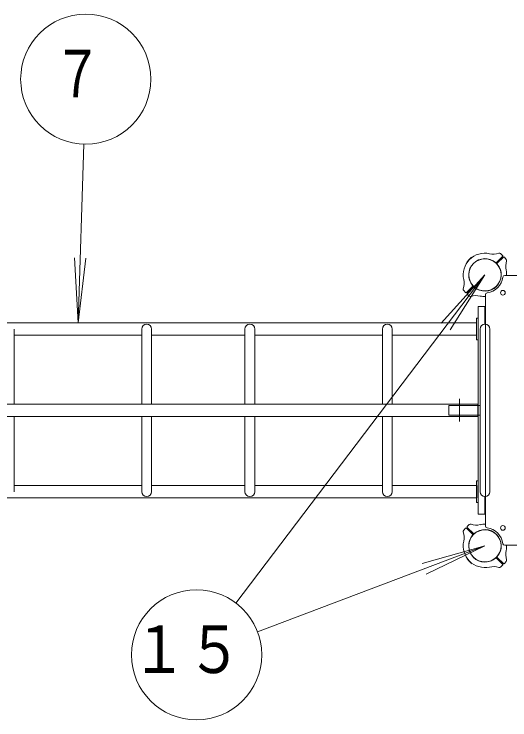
# Model space of a CAD drawing. Units: millimetres on the paper, scale 1:60. Extents: x 0 to 420, y -297 to 594.
# Drawn here: x 171.18 to 194.03, y 485.52 to 518.07 of the extents above; entities that cross this region are included whole.
import ezdxf
from ezdxf.enums import TextEntityAlignment as Align

# ---------------------------------------------------------------- set-up
doc = ezdxf.new("R2010")
doc.units = ezdxf.units.MM
doc.linetypes.add('USER2', pattern=[19.05, 12.7, -6.35])
doc.linetypes.add('USER3', pattern=[50.8, 31.75, -6.35, 6.35, -6.35])
doc.layers.add('LY_3', color=7, linetype='Continuous', lineweight=9)
doc.styles.add('ＭＳ ゴシック', font='')
doc.styles.get('ＭＳ ゴシック').set_extended_font_data('MS Gothic')

msp = doc.modelspace()

# ---------------------------------------------------------------- linework, layer by layer
at = {"layer": 'LY_3', "lineweight": 18}
for p, q in [((174.389, 512.076), (174.128, 503.83)), ((174.128, 503.83), (173.961, 506.825)), ((174.128, 503.83), (174.484, 506.809)), ((181.402, 490.909), (192.878, 506.046)), ((192.878, 506.046), (190.864, 503.823)), ((192.878, 506.046), (191.281, 503.507)), ((182.395, 489.58), (192.878, 493.546)), ((192.878, 493.546), (189.99, 492.733)), ((192.878, 493.546), (190.175, 492.244))]:
    msp.add_line(p, q, dxfattribs=at)
at = {"layer": 'LY_3'}
for p, q in [((193.413, 506.616), (193.69, 506.894)), ((193.689, 506.942), (193.594, 507.032)), ((192.063, 506.626), (192.061, 506.628)), ((192.299, 506.862), (192.297, 506.863)), ((193.448, 506.581), (193.726, 506.859)), ((193.774, 506.858), (193.863, 506.762)), ((199.128, 506.021), (193.788, 506.021)), ((191.982, 505.235), (191.9, 505.324)), ((192.308, 505.512), (192.03, 505.234)), ((192.343, 505.476), (192.066, 505.199)), ((192.066, 505.151), (192.155, 505.068)), ((192.903, 499.796), (192.903, 505.136)), ((192.561, 504.588), (192.878, 504.588)), ((192.561, 495.005), (192.561, 504.588)), ((192.878, 504.588), (192.878, 503.773)), ((192.561, 504.046), (192.486, 504.046)), ((192.486, 504.046), (192.486, 503.046)), ((192.561, 504.046), (192.486, 504.046)), ((192.486, 504.046), (192.486, 503.046)), ((192.561, 503.046), (192.561, 504.046)), ((192.561, 503.046), (192.561, 504.046)), ((174.128, 503.83), (155.77, 503.83)), ((174.128, 503.83), (192.486, 503.83)), ((171.183, 503.546), (171.183, 500.08)), ((177.063, 503.546), (177.063, 500.08)), ((177.516, 503.546), (177.516, 500.08)), ((181.818, 503.546), (181.818, 500.08)), ((182.271, 503.546), (182.271, 500.08)), ((188.151, 503.546), (188.151, 500.08)), ((188.605, 503.546), (188.605, 500.08)), ((192.651, 496.046), (192.651, 503.546)), ((193.105, 496.046), (193.105, 503.546)), ((177.063, 503.263), (171.183, 503.263)), ((177.516, 503.263), (181.818, 503.263)), ((182.271, 503.263), (188.151, 503.263)), ((188.605, 503.263), (192.486, 503.263)), ((192.486, 503.046), (192.561, 503.046)), ((192.486, 503.046), (192.561, 503.046)), ((155.711, 500.08), (174.128, 500.08)), ((192.545, 500.08), (174.128, 500.08)), ((192.545, 499.513), (192.545, 500.08)), ((192.903, 499.796), (192.903, 494.457)), ((155.711, 499.513), (174.128, 499.513)), ((171.183, 496.046), (171.183, 499.513)), ((192.545, 499.513), (174.128, 499.513)), ((177.063, 496.046), (177.063, 499.513)), ((177.516, 496.046), (177.516, 499.513)), ((181.818, 496.046), (181.818, 499.513)), ((182.271, 496.046), (182.271, 499.513)), ((188.151, 496.046), (188.151, 499.513)), ((188.605, 496.046), (188.605, 499.513)), ((192.486, 495.546), (192.486, 496.546)), ((192.486, 496.546), (192.561, 496.546)), ((192.561, 496.546), (192.561, 495.546)), ((177.063, 496.33), (171.183, 496.33)), ((177.516, 496.33), (181.818, 496.33)), ((182.271, 496.33), (188.151, 496.33)), ((188.605, 496.33), (192.486, 496.33)), ((192.545, 496.33), (192.545, 495.763)), ((192.878, 495.82), (192.878, 495.005)), ((174.128, 495.763), (155.77, 495.763)), ((174.128, 495.763), (192.486, 495.763)), ((192.561, 495.546), (192.486, 495.546)), ((192.878, 495.005), (192.561, 495.005)), ((192.066, 494.442), (192.155, 494.525)), ((191.982, 494.358), (191.9, 494.269)), ((192.308, 494.081), (192.03, 494.359)), ((192.343, 494.116), (192.066, 494.394)), ((199.128, 493.571), (193.788, 493.571)), ((192.063, 492.967), (192.061, 492.965)), ((193.413, 492.976), (193.69, 492.699)), ((193.448, 493.012), (193.726, 492.734)), ((192.299, 492.731), (192.297, 492.73)), ((193.689, 492.651), (193.594, 492.561)), ((193.774, 492.735), (193.863, 492.831))]:
    msp.add_line(p, q, dxfattribs=at)
at = {"layer": 'LY_3', "linetype": 'USER3', "lineweight": 18}
msp.add_line((191.711, 500.33), (191.711, 499.282), dxfattribs=at)
at = {"layer": 'LY_3', "linetype": 'USER2', "lineweight": 18}
for p, q in [((191.211, 499.57), (191.211, 500.023)), ((192.651, 500.023), (191.211, 500.023)), ((192.651, 499.57), (191.211, 499.57))]:
    msp.add_line(p, q, dxfattribs=at)
at = {"layer": 'LY_3', "lineweight": 18}
for centre in [(174.484, 515.074), (179.59, 488.519)]:
    msp.add_circle(centre, 3, dxfattribs=at)
at = {"layer": 'LY_3'}
for centre, radius in [((192.878, 506.046), 0.743), ((193.703, 505.222), 0.108), ((192.878, 493.546), 0.743), ((193.703, 494.371), 0.108)]:
    msp.add_circle(centre, radius, dxfattribs=at)
for centre, radius, start, end in [((192.878, 506.046), 1, 77.7272, 135), ((193.268, 507.838), 0.833, 257.7272, 287.5412), ((193.544, 506.964), 0.0833, 47, 107.5412), ((193.667, 506.918), 0.0333, 315, 47), ((192.878, 506.046), 1, 135, 192.2728), ((192.073, 506.639), 0.0167, 143.6269, 225), ((192.878, 506.046), 1.017, 135, 143.6269), ((192.878, 506.046), 0.75, 135, 220.7293), ((192.878, 506.046), 1.017, 126.3731, 135), ((192.285, 506.852), 0.0167, 45, 126.3731), ((192.878, 506.046), 0.75, 49.2707, 135), ((193.389, 506.64), 0.0333, 229.2707, 315), ((193.472, 506.558), 0.0333, 135, 220.7293), ((193.749, 506.835), 0.0333, 43, 135), ((194.669, 506.436), 0.833, 162.4588, 192.2728), ((193.795, 506.712), 0.0833, 342.4588, 43), ((192.878, 506.046), 0.75, 315, 40.7293), ((192.878, 506.046), 1, 358.5675, 12.2728), ((192.878, 506.046), 0.833, 276.7872, 353.2128), ((193.788, 505.938), 0.0833, 90, 173.2128), ((191.087, 505.657), 0.833, 342.4588, 12.2728), ((191.961, 505.38), 0.0833, 162.4588, 223), ((192.284, 505.535), 0.0333, 315, 40.7293), ((192.367, 505.453), 0.0333, 49.2707, 135), ((192.878, 506.046), 0.75, 229.2707, 315), ((192.007, 505.258), 0.0333, 223, 315), ((192.089, 505.175), 0.0333, 135, 227), ((192.212, 505.129), 0.0833, 227, 287.5412), ((192.488, 504.255), 0.833, 77.7272, 107.5412), ((192.878, 506.046), 1, 257.7272, 271.4325), ((192.986, 505.136), 0.0833, 96.7872, 180), ((177.29, 503.546), 0.227, 0, 180), ((182.045, 503.546), 0.227, 0, 180), ((188.378, 503.546), 0.227, 0, 180), ((192.878, 503.546), 0.227, 0, 180), ((177.29, 496.046), 0.227, 180, 0), ((182.045, 496.046), 0.227, 180, 0), ((188.378, 496.046), 0.227, 180, 0), ((192.878, 496.046), 0.227, 180, 0), ((192.212, 494.464), 0.0833, 72.4588, 133), ((192.488, 495.338), 0.833, 252.4588, 282.2728), ((192.878, 493.546), 1, 88.5675, 102.2728), ((191.961, 494.212), 0.0833, 137, 197.5412), ((191.087, 493.936), 0.833, 347.7272, 17.5412), ((192.007, 494.335), 0.0333, 45, 137), ((192.089, 494.418), 0.0333, 133, 225), ((192.878, 493.546), 0.75, 45, 130.7293), ((192.986, 494.457), 0.0833, 180, 263.2128), ((192.878, 493.546), 0.833, 6.7872, 83.2128), ((192.878, 493.546), 0.75, 139.2707, 225), ((192.284, 494.058), 0.0333, 319.2707, 45), ((192.367, 494.14), 0.0333, 225, 310.7293), ((192.878, 493.546), 0.75, 319.2707, 45), ((192.878, 493.546), 1, 167.7272, 225), ((193.788, 493.655), 0.0833, 186.7872, 270), ((192.878, 493.546), 1, 347.7272, 1.4325), ((194.669, 493.157), 0.833, 167.7272, 197.5412), ((192.073, 492.953), 0.0167, 135, 216.3731), ((192.878, 493.546), 1.017, 216.3731, 225), ((192.878, 493.546), 0.75, 225, 310.7293), ((193.389, 492.953), 0.0333, 45, 130.7293), ((193.472, 493.035), 0.0333, 139.2707, 225), ((193.795, 492.88), 0.0833, 317, 17.5412), ((192.878, 493.546), 1.017, 225, 233.6269), ((192.878, 493.546), 1, 225, 282.2728), ((192.285, 492.741), 0.0167, 233.6269, 315), ((193.268, 491.755), 0.833, 72.4588, 102.2728), ((193.544, 492.629), 0.0833, 252.4588, 313), ((193.667, 492.675), 0.0333, 313, 45), ((193.749, 492.758), 0.0333, 225, 317)]:
    msp.add_arc(centre, radius, start, end, dxfattribs=at)

# ---------------------------------------------------------------- texts
at = {"layer": 'LY_3', "style": 'ＭＳ ゴシック'}
for s, width, p in [('７', 0.75, (172.984, 513.574)), ('１５', 0.85, (176.59, 487.019))]:
    msp.add_text(s, height=2.199, dxfattribs=dict(at, width=width)).set_placement(p, align=Align.BOTTOM_LEFT)

doc.saveas('drawing.dxf')
